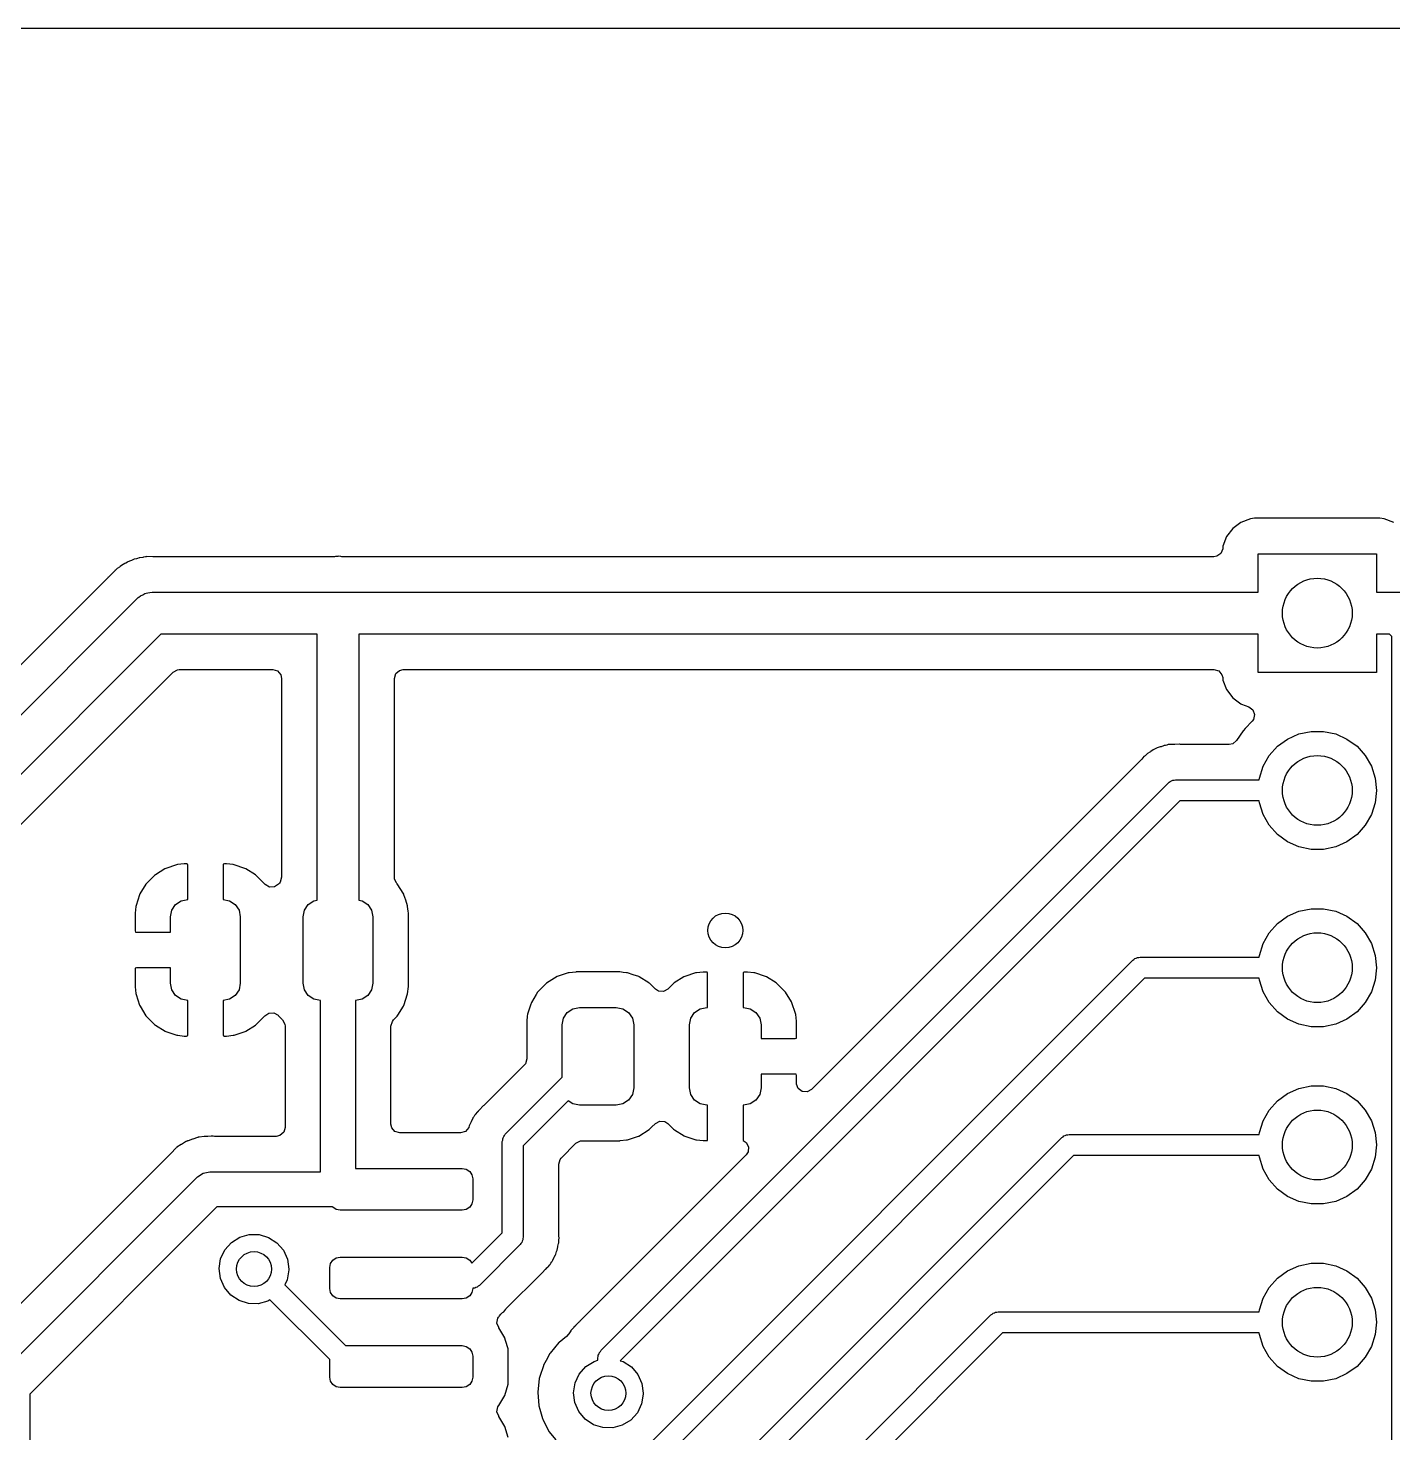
# Model space of a CAD drawing. Extents: x 126.1 to 177.1, y -128.7 to -65.
# Drawn here: x 143.92 to 163.48, y -85.12 to -64.99 of the extents above; entities that cross this region are included whole.
import ezdxf

# ---------------------------------------------------------------- set-up
doc = ezdxf.new("R2010")
doc.units = 0
doc.layers.add('BLACK', color=7, linetype='CONTINUOUS')

msp = doc.modelspace()

# ---------------------------------------------------------------- linework, layer by layer
at = {"layer": 'BLACK', "linetype": 'CONTINUOUS'}
for p, q in [((130.695, -64.9895), (151.58, -64.9895)), ((151.58, -64.9895), (172.514, -64.9895)), ((161.439, -72.0192), (161.302, -72.0704)), ((161.501, -72.0125), (161.439, -72.0192)), ((163.297, -72.0125), (161.501, -72.0125)), ((163.359, -72.0192), (163.297, -72.0125)), ((163.496, -72.0704), (163.359, -72.0192)), ((161.186, -72.1577), (161.098, -72.2743)), ((161.302, -72.0704), (161.186, -72.1577)), ((161.043, -72.4501), (161.016, -72.5156)), ((161.046, -72.4185), (161.043, -72.4501)), ((161.047, -72.4107), (161.046, -72.4185)), ((161.098, -72.2743), (161.047, -72.4107)), ((145.321, -72.655), (145.308, -72.6623)), ((145.344, -72.641), (145.321, -72.655)), ((145.349, -72.6372), (145.344, -72.641)), ((145.39, -72.623), (145.349, -72.6372)), ((145.402, -72.6182), (145.39, -72.623)), ((145.442, -72.5999), (145.402, -72.6182)), ((145.474, -72.5928), (145.442, -72.5999)), ((145.489, -72.5886), (145.474, -72.5928)), ((145.514, -72.5799), (145.489, -72.5886)), ((145.521, -72.5776), (145.514, -72.5799)), ((145.514, -72.5799), (145.514, -72.5799)), ((145.564, -72.5727), (145.521, -72.5776)), ((145.576, -72.5707), (145.564, -72.5727)), ((145.603, -72.565), (145.576, -72.5707)), ((145.612, -72.563), (145.603, -72.565)), ((145.619, -72.5615), (145.612, -72.563)), ((145.612, -72.563), (145.612, -72.563)), ((145.709, -72.5625), (145.619, -72.5615)), ((145.71, -72.5625), (145.709, -72.5625)), ((148.314, -72.5625), (145.71, -72.5625)), ((148.327, -72.5618), (148.314, -72.5625)), ((148.362, -72.5581), (148.327, -72.5618)), ((148.369, -72.5574), (148.362, -72.5581)), ((148.362, -72.5581), (148.362, -72.5581)), ((148.4, -72.5612), (148.369, -72.5574)), ((148.404, -72.5616), (148.4, -72.5612)), ((148.419, -72.5625), (148.404, -72.5616)), ((160.918, -72.5625), (148.419, -72.5625)), ((160.957, -72.5561), (160.918, -72.5625)), ((161.016, -72.5156), (160.957, -72.5561)), ((161.549, -73.071), (161.549, -72.521)), ((161.549, -72.521), (163.249, -72.521)), ((163.249, -72.521), (163.249, -73.071)), ((145.14, -72.789), (145.067, -72.8612)), ((145.166, -72.7631), (145.14, -72.789)), ((145.167, -72.762), (145.166, -72.7625)), ((145.166, -72.7625), (145.166, -72.7631)), ((145.191, -72.7383), (145.167, -72.762)), ((145.196, -72.7334), (145.191, -72.7383)), ((145.191, -72.7383), (145.191, -72.7383)), ((145.232, -72.7104), (145.196, -72.7334)), ((145.243, -72.7031), (145.232, -72.7104)), ((145.272, -72.6808), (145.243, -72.7031)), ((145.277, -72.6765), (145.272, -72.6808)), ((145.272, -72.6808), (145.272, -72.6808)), ((145.284, -72.6735), (145.277, -72.6765)), ((145.308, -72.6623), (145.284, -72.6735)), ((145.284, -72.6735), (145.284, -72.6735)), ((145.065, -72.8634), (141.002, -76.9266)), ((145.066, -72.8622), (145.065, -72.8634)), ((145.067, -72.8612), (145.066, -72.8622)), ((141.167, -77.4804), (145.489, -73.1588)), ((145.489, -73.1588), (145.497, -73.1524)), ((145.497, -73.1524), (145.5, -73.1487)), ((145.5, -73.1487), (145.506, -73.1446)), ((145.506, -73.1446), (145.534, -73.1217)), ((145.534, -73.1217), (145.565, -73.1085)), ((145.565, -73.1085), (145.593, -73.0911)), ((145.593, -73.0911), (145.615, -73.087)), ((145.615, -73.087), (145.635, -73.0783)), ((145.635, -73.0783), (145.668, -73.0771)), ((145.668, -73.0771), (145.701, -73.071)), ((145.701, -73.071), (161.549, -73.071)), ((163.249, -73.071), (164.148, -73.071)), ((145.825, -73.671), (141.375, -78.1212)), ((148.063, -73.671), (145.825, -73.671)), ((148.063, -77.4819), (148.063, -73.671)), ((161.549, -73.671), (148.663, -73.671)), ((148.663, -73.671), (148.663, -77.4819)), ((161.549, -74.221), (161.549, -73.671)), ((163.432, -73.671), (163.249, -73.671)), ((163.249, -73.671), (163.249, -74.221)), ((163.469, -73.7078), (163.432, -73.671)), ((163.469, -98.571), (163.469, -73.7078)), ((143.36, -76.8556), (145.999, -74.2164)), ((145.999, -74.2164), (146.061, -74.1824)), ((146.061, -74.1824), (146.088, -74.1795)), ((146.088, -74.1795), (147.429, -74.1795)), ((147.429, -74.1795), (147.497, -74.1995)), ((147.497, -74.1995), (147.543, -74.2531)), ((147.543, -74.2531), (147.555, -74.3055)), ((149.172, -74.3055), (149.192, -74.2374)), ((149.192, -74.2374), (149.245, -74.1909)), ((149.245, -74.1909), (149.298, -74.1795)), ((149.298, -74.1795), (160.918, -74.1795)), ((160.918, -74.1795), (160.986, -74.1995)), ((160.986, -74.1995), (161.032, -74.2531)), ((161.032, -74.2531), (161.043, -74.2919)), ((163.249, -74.221), (161.549, -74.221)), ((147.555, -74.3055), (147.555, -77.1557)), ((149.172, -77.1555), (149.172, -74.3055)), ((161.043, -74.2919), (161.047, -74.3313)), ((161.047, -74.3313), (161.098, -74.4677)), ((161.098, -74.4677), (161.186, -74.5842)), ((161.186, -74.5842), (161.302, -74.6716)), ((161.302, -74.6716), (161.311, -74.6747)), ((161.311, -74.6747), (161.311, -74.6747)), ((161.311, -74.6747), (161.419, -74.7155)), ((161.419, -74.7155), (161.476, -74.7582)), ((161.476, -74.7582), (161.501, -74.8247)), ((161.501, -74.8247), (161.486, -74.8941)), ((161.337, -75.0574), (161.241, -75.1975)), ((161.34, -75.0531), (161.337, -75.0574)), ((161.337, -75.0574), (161.337, -75.0574)), ((161.366, -75.0252), (161.34, -75.0531)), ((161.466, -74.9205), (161.366, -75.0252)), ((161.486, -74.8941), (161.466, -74.9205)), ((162.136, -75.1026), (162.31, -75.0656)), ((162.31, -75.0656), (162.488, -75.0656)), ((162.488, -75.0656), (162.662, -75.1026)), ((160.195, -75.271), (160.159, -75.2851)), ((160.202, -75.2681), (160.195, -75.271)), ((160.195, -75.271), (160.195, -75.271)), ((160.21, -75.2671), (160.202, -75.2681)), ((160.216, -75.2663), (160.21, -75.2671)), ((160.21, -75.2671), (160.21, -75.2671)), ((160.223, -75.2654), (160.216, -75.2663)), ((160.243, -75.2614), (160.223, -75.2654)), ((160.263, -75.2554), (160.243, -75.2614)), ((160.309, -75.254), (160.263, -75.2554)), ((160.321, -75.253), (160.309, -75.254)), ((160.322, -75.253), (160.321, -75.253)), ((160.326, -75.2525), (160.322, -75.253)), ((160.322, -75.253), (160.322, -75.253)), ((160.355, -75.2525), (160.326, -75.2525)), ((160.359, -75.2524), (160.355, -75.2525)), ((160.422, -75.2504), (160.359, -75.2524)), ((160.429, -75.2502), (160.422, -75.2504)), ((160.422, -75.2504), (160.422, -75.2504)), ((160.437, -75.2519), (160.429, -75.2502)), ((160.449, -75.2525), (160.437, -75.2519)), ((161.137, -75.2525), (160.449, -75.2525)), ((161.186, -75.2425), (161.137, -75.2525)), ((161.241, -75.1975), (161.186, -75.2425)), ((161.83, -75.2793), (161.974, -75.1749)), ((161.974, -75.1749), (162.136, -75.1026)), ((162.662, -75.1026), (162.824, -75.1749)), ((162.824, -75.1749), (162.968, -75.2793)), ((159.875, -75.4715), (155.149, -80.1976)), ((159.883, -75.4627), (159.875, -75.4715)), ((159.913, -75.4271), (159.883, -75.4627)), ((159.93, -75.4145), (159.913, -75.4271)), ((159.945, -75.4017), (159.93, -75.4145)), ((159.96, -75.3865), (159.945, -75.4017)), ((159.967, -75.3825), (159.96, -75.3865)), ((160, -75.363), (159.967, -75.3825)), ((159.967, -75.3825), (159.967, -75.3825)), ((160.01, -75.3565), (160, -75.363)), ((160.012, -75.3551), (160.01, -75.3565)), ((160.047, -75.3293), (160.012, -75.3551)), ((160.067, -75.3214), (160.047, -75.3293)), ((160.085, -75.3128), (160.067, -75.3214)), ((160.103, -75.3018), (160.085, -75.3128)), ((160.148, -75.2889), (160.103, -75.3018)), ((160.159, -75.2851), (160.148, -75.2889)), ((161.623, -75.5653), (161.711, -75.4114)), ((161.711, -75.4114), (161.83, -75.2793)), ((162.968, -75.2793), (163.087, -75.4114)), ((163.087, -75.4114), (163.176, -75.5653)), ((161.568, -75.7343), (161.623, -75.5653)), ((163.176, -75.5653), (163.23, -75.7343)), ((152.133, -83.9329), (160.261, -75.8049)), ((160.261, -75.8049), (160.278, -75.795)), ((160.278, -75.795), (160.292, -75.7811)), ((160.292, -75.7811), (160.311, -75.776)), ((160.311, -75.776), (160.328, -75.7661)), ((160.328, -75.7661), (160.348, -75.7661)), ((160.348, -75.7661), (160.367, -75.761)), ((160.367, -75.761), (161.565, -75.761)), ((161.565, -75.761), (161.568, -75.7343)), ((163.23, -75.7343), (163.249, -75.911)), ((160.429, -76.061), (152.409, -84.0812)), ((161.565, -76.061), (160.429, -76.061)), ((161.568, -76.0877), (161.565, -76.061)), ((163.249, -75.911), (163.23, -76.0877)), ((161.623, -76.2567), (161.568, -76.0877)), ((161.711, -76.4106), (161.623, -76.2567)), ((163.176, -76.2567), (163.087, -76.4106)), ((163.23, -76.0877), (163.176, -76.2567)), ((161.83, -76.5427), (161.711, -76.4106)), ((163.087, -76.4106), (162.968, -76.5427)), ((161.974, -76.6471), (161.83, -76.5427)), ((162.136, -76.7194), (161.974, -76.6471)), ((162.824, -76.6471), (162.662, -76.7194)), ((162.968, -76.5427), (162.824, -76.6471)), ((162.31, -76.7563), (162.136, -76.7194)), ((162.488, -76.7563), (162.31, -76.7563)), ((162.662, -76.7194), (162.488, -76.7563)), ((145.883, -77.0347), (145.745, -77.12)), ((145.896, -77.0286), (145.883, -77.0347)), ((146.05, -76.9771), (145.896, -77.0286)), ((146.064, -76.9742), (146.05, -76.9771)), ((146.159, -76.9643), (146.064, -76.9742)), ((146.166, -76.964), (146.159, -76.9643)), ((146.195, -76.964), (146.166, -76.964)), ((146.203, -76.9657), (146.195, -76.964)), ((146.205, -76.9669), (146.203, -76.9657)), ((146.209, -76.9821), (146.205, -76.9669)), ((146.209, -77.4728), (146.209, -76.9821)), ((146.719, -76.9698), (146.717, -76.9775)), ((146.717, -76.9775), (146.717, -77.4728)), ((146.72, -76.9685), (146.719, -76.9698)), ((146.735, -76.964), (146.72, -76.9685)), ((146.76, -76.964), (146.735, -76.964)), ((146.767, -76.9643), (146.76, -76.964)), ((146.861, -76.974), (146.767, -76.9643)), ((146.874, -76.9768), (146.861, -76.974)), ((147.029, -77.028), (146.874, -76.9768)), ((147.042, -77.0342), (147.029, -77.028)), ((147.18, -77.1192), (147.042, -77.0342)), ((145.61, -77.2552), (145.525, -77.3932)), ((145.619, -77.2438), (145.61, -77.2552)), ((145.734, -77.1291), (145.619, -77.2438)), ((145.745, -77.12), (145.734, -77.1291)), ((147.191, -77.1282), (147.18, -77.1192)), ((147.306, -77.2428), (147.191, -77.1282)), ((147.314, -77.2529), (147.306, -77.2428)), ((147.321, -77.2614), (147.314, -77.2529)), ((147.383, -77.297), (147.321, -77.2614)), ((147.511, -77.2532), (147.454, -77.2938)), ((147.514, -77.2487), (147.511, -77.2532)), ((147.519, -77.2435), (147.514, -77.2487)), ((147.523, -77.2378), (147.519, -77.2435)), ((147.535, -77.2238), (147.523, -77.2377)), ((147.523, -77.2377), (147.523, -77.2378)), ((147.555, -77.1557), (147.535, -77.2238)), ((149.174, -77.1824), (149.172, -77.1555)), ((149.203, -77.2354), (149.174, -77.1824)), ((149.202, -77.2367), (149.203, -77.2354)), ((149.206, -77.2425), (149.202, -77.2367)), ((149.212, -77.2476), (149.206, -77.2425)), ((149.305, -77.398), (149.212, -77.2476)), ((145.519, -77.4064), (145.468, -77.5607)), ((145.525, -77.3932), (145.519, -77.4064)), ((146.117, -77.491), (146.209, -77.4728)), ((146.717, -77.4728), (146.809, -77.491)), ((147.454, -77.2938), (147.383, -77.297)), ((148.017, -77.491), (148.063, -77.4819)), ((148.663, -77.4819), (148.709, -77.491)), ((149.307, -77.405), (149.305, -77.398)), ((149.333, -77.4833), (149.307, -77.405)), ((149.361, -77.5658), (149.333, -77.4833)), ((145.465, -77.5741), (145.455, -77.6684)), ((145.455, -77.6684), (145.455, -77.6748)), ((145.455, -77.6748), (145.455, -77.9249)), ((145.468, -77.5607), (145.465, -77.5741)), ((145.963, -77.722), (145.982, -77.6263)), ((145.982, -77.6263), (146.036, -77.5452)), ((146.036, -77.5452), (146.117, -77.491)), ((146.809, -77.491), (146.89, -77.5452)), ((146.89, -77.5452), (146.944, -77.6263)), ((146.944, -77.6263), (146.963, -77.722)), ((147.863, -77.722), (147.882, -77.6263)), ((147.882, -77.6263), (147.936, -77.5452)), ((147.936, -77.5452), (148.017, -77.491)), ((148.709, -77.491), (148.79, -77.5452)), ((148.79, -77.5452), (148.844, -77.6263)), ((148.844, -77.6263), (148.863, -77.722)), ((149.361, -77.5727), (149.361, -77.5658)), ((149.369, -77.6425), (149.361, -77.5727)), ((149.361, -77.5727), (149.361, -77.5727)), ((149.372, -77.6716), (149.369, -77.6425)), ((149.372, -78.7224), (149.372, -77.6716)), ((161.974, -77.7149), (162.136, -77.6426)), ((162.136, -77.6426), (162.31, -77.6056)), ((162.31, -77.6056), (162.488, -77.6056)), ((162.488, -77.6056), (162.662, -77.6426)), ((162.662, -77.6426), (162.824, -77.7149)), ((145.963, -77.943), (145.963, -77.722)), ((146.963, -77.722), (146.963, -78.672)), ((147.863, -78.672), (147.863, -77.722)), ((148.863, -77.722), (148.863, -78.672)), ((161.711, -77.9514), (161.83, -77.8193)), ((161.83, -77.8193), (161.974, -77.7149)), ((162.824, -77.7149), (162.968, -77.8193)), ((162.968, -77.8193), (163.087, -77.9514)), ((145.455, -77.9249), (145.46, -77.9401)), ((145.46, -77.9401), (145.461, -77.9413)), ((145.461, -77.9413), (145.469, -77.943)), ((145.469, -77.943), (145.963, -77.943)), ((161.623, -78.1053), (161.711, -77.9514)), ((163.087, -77.9514), (163.176, -78.1053)), ((161.565, -78.301), (161.568, -78.2743)), ((161.568, -78.2743), (161.623, -78.1053)), ((163.176, -78.1053), (163.23, -78.2743)), ((163.23, -78.2743), (163.249, -78.451)), ((145.457, -78.4568), (145.455, -78.4645)), ((145.455, -78.4645), (145.455, -78.7191)), ((145.458, -78.4555), (145.457, -78.4568)), ((145.473, -78.451), (145.458, -78.4555)), ((145.963, -78.451), (145.473, -78.451)), ((145.963, -78.672), (145.963, -78.451)), ((152.468, -85.6297), (159.753, -78.3449)), ((159.753, -78.3449), (159.77, -78.335)), ((159.77, -78.335), (159.784, -78.3211)), ((159.784, -78.3211), (159.803, -78.316)), ((159.803, -78.316), (159.82, -78.3061)), ((159.82, -78.3061), (159.84, -78.3061)), ((159.84, -78.3061), (159.859, -78.301)), ((159.859, -78.301), (161.565, -78.301)), ((163.249, -78.451), (163.23, -78.6277)), ((145.982, -78.7677), (145.963, -78.672)), ((146.963, -78.672), (146.944, -78.7677)), ((147.882, -78.7677), (147.863, -78.672)), ((148.863, -78.672), (148.844, -78.7677)), ((151.352, -78.6725), (151.227, -78.7977)), ((151.502, -78.5794), (151.352, -78.6725)), ((151.647, -78.5311), (151.502, -78.5794)), ((151.663, -78.5256), (151.647, -78.5311)), ((151.67, -78.5235), (151.663, -78.5256)), ((151.663, -78.5256), (151.663, -78.5256)), ((151.677, -78.5227), (151.67, -78.5235)), ((151.772, -78.5128), (151.677, -78.5227)), ((151.677, -78.5227), (151.677, -78.5227)), ((151.776, -78.5125), (151.772, -78.5128)), ((151.772, -78.5128), (151.772, -78.5128)), ((152.401, -78.5125), (151.776, -78.5125)), ((152.451, -78.5176), (152.401, -78.5125)), ((152.499, -78.5225), (152.451, -78.5176)), ((152.506, -78.5232), (152.499, -78.5225)), ((152.499, -78.5225), (152.499, -78.5225)), ((152.512, -78.5253), (152.506, -78.5232)), ((152.594, -78.5524), (152.512, -78.5253)), ((152.512, -78.5253), (152.512, -78.5253)), ((152.674, -78.5789), (152.594, -78.5524)), ((152.68, -78.5827), (152.674, -78.5789)), ((159.921, -78.601), (152.679, -85.843)), ((152.818, -78.6678), (152.68, -78.5827)), ((152.68, -78.5827), (152.68, -78.5827)), ((152.824, -78.6717), (152.818, -78.6678)), ((152.83, -78.6768), (152.824, -78.6717)), ((152.912, -78.7596), (152.83, -78.6768)), ((152.83, -78.6768), (152.83, -78.6768)), ((153.172, -78.6781), (153.091, -78.7594)), ((153.183, -78.669), (153.172, -78.6781)), ((153.321, -78.5837), (153.183, -78.669)), ((153.334, -78.5776), (153.321, -78.5837)), ((153.488, -78.5261), (153.334, -78.5776)), ((153.502, -78.5232), (153.488, -78.5261)), ((153.597, -78.5133), (153.502, -78.5232)), ((153.604, -78.513), (153.597, -78.5133)), ((153.646, -78.513), (153.604, -78.513)), ((153.654, -78.5147), (153.646, -78.513)), ((153.655, -78.5159), (153.654, -78.5147)), ((153.66, -78.5311), (153.655, -78.5159)), ((153.66, -79.021), (153.66, -78.5311)), ((154.169, -78.5188), (154.168, -78.5265)), ((154.168, -78.5265), (154.168, -79.021)), ((154.17, -78.5175), (154.169, -78.5188)), ((154.186, -78.513), (154.17, -78.5175)), ((154.223, -78.513), (154.186, -78.513)), ((154.23, -78.5133), (154.223, -78.513)), ((154.324, -78.523), (154.23, -78.5133)), ((154.337, -78.5258), (154.324, -78.523)), ((154.492, -78.577), (154.337, -78.5258)), ((154.505, -78.5832), (154.492, -78.577)), ((154.643, -78.6682), (154.505, -78.5832)), ((154.654, -78.6772), (154.643, -78.6682)), ((154.769, -78.7918), (154.654, -78.6772)), ((161.565, -78.601), (159.921, -78.601)), ((161.568, -78.6277), (161.565, -78.601)), ((161.623, -78.7967), (161.568, -78.6277)), ((163.23, -78.6277), (163.176, -78.7967)), ((145.455, -78.7191), (145.455, -78.7256)), ((145.455, -78.7256), (145.465, -78.8212)), ((145.465, -78.8212), (145.468, -78.8346)), ((145.468, -78.8346), (145.52, -78.9888)), ((146.036, -78.8488), (145.982, -78.7677)), ((146.117, -78.9029), (146.036, -78.8488)), ((146.89, -78.8488), (146.809, -78.9029)), ((146.944, -78.7677), (146.89, -78.8488)), ((147.936, -78.8488), (147.882, -78.7677)), ((148.017, -78.9029), (147.936, -78.8488)), ((148.79, -78.8488), (148.709, -78.9029)), ((148.844, -78.7677), (148.79, -78.8488)), ((149.305, -78.9947), (149.361, -78.8268)), ((149.361, -78.8268), (149.372, -78.7224)), ((151.204, -78.8346), (151.134, -78.9482)), ((151.223, -78.8039), (151.204, -78.8346)), ((151.227, -78.7977), (151.223, -78.8039)), ((151.223, -78.8039), (151.223, -78.8039)), ((152.957, -78.7885), (152.912, -78.7596)), ((153.028, -78.7935), (152.957, -78.7885)), ((153.091, -78.7594), (153.028, -78.7935)), ((154.778, -78.8032), (154.769, -78.7918)), ((154.863, -78.941), (154.778, -78.8032)), ((161.711, -78.9506), (161.623, -78.7967)), ((163.176, -78.7967), (163.087, -78.9506)), ((145.52, -78.9888), (145.526, -79.0019)), ((145.526, -79.0019), (145.611, -79.1398)), ((146.209, -78.9212), (146.117, -78.9029)), ((146.209, -79.4164), (146.209, -78.9212)), ((146.809, -78.9029), (146.717, -78.9212)), ((146.717, -78.9212), (146.717, -79.4119)), ((147.372, -79.1002), (147.443, -79.0969)), ((147.443, -79.0969), (147.504, -79.1326)), ((148.113, -78.922), (148.017, -78.9029)), ((148.113, -81.376), (148.113, -78.922)), ((148.709, -78.9029), (148.613, -78.922)), ((148.613, -78.922), (148.613, -81.326)), ((149.222, -79.1295), (149.301, -79.0009)), ((149.301, -79.0009), (149.305, -78.9947)), ((149.301, -79.0009), (149.301, -79.0009)), ((151.121, -78.9876), (151.084, -79.1002)), ((151.134, -78.9482), (151.121, -78.9876)), ((151.595, -79.1753), (151.649, -79.0942)), ((151.649, -79.0942), (151.73, -79.04)), ((151.73, -79.04), (151.826, -79.021)), ((151.826, -79.021), (152.351, -79.021)), ((152.351, -79.021), (152.447, -79.04)), ((152.447, -79.04), (152.528, -79.0942)), ((152.528, -79.0942), (152.582, -79.1753)), ((153.42, -79.1753), (153.474, -79.0942)), ((153.474, -79.0942), (153.555, -79.04)), ((153.555, -79.04), (153.651, -79.021)), ((153.651, -79.021), (153.66, -79.021)), ((154.168, -79.021), (154.176, -79.021)), ((154.176, -79.021), (154.272, -79.04)), ((154.272, -79.04), (154.353, -79.0942)), ((154.353, -79.0942), (154.407, -79.1753)), ((154.869, -78.9542), (154.863, -78.941)), ((154.921, -79.1084), (154.869, -78.9542)), ((161.83, -79.0827), (161.711, -78.9506)), ((161.974, -79.1871), (161.83, -79.0827)), ((162.968, -79.0827), (162.824, -79.1871)), ((163.087, -78.9506), (162.968, -79.0827)), ((145.611, -79.1398), (145.62, -79.1512)), ((145.62, -79.1512), (145.735, -79.2657)), ((145.735, -79.2657), (145.746, -79.2747)), ((145.746, -79.2747), (145.884, -79.3598)), ((147.043, -79.3592), (147.181, -79.2739)), ((147.181, -79.2739), (147.192, -79.2649)), ((147.192, -79.2649), (147.307, -79.1502)), ((147.307, -79.1502), (147.314, -79.1412)), ((147.314, -79.1412), (147.372, -79.1002)), ((147.504, -79.1326), (147.511, -79.1404)), ((147.511, -79.1404), (147.515, -79.1463)), ((147.515, -79.1463), (147.52, -79.1515)), ((147.52, -79.1515), (147.568, -79.1992)), ((147.568, -79.1992), (147.602, -79.2615)), ((147.602, -79.2615), (147.605, -79.2884)), ((147.605, -79.2884), (147.605, -80.7415)), ((149.122, -79.2884), (149.142, -79.2203)), ((149.122, -80.6915), (149.122, -79.2884)), ((149.142, -79.2203), (149.158, -79.1994)), ((149.158, -79.1994), (149.207, -79.1505)), ((149.207, -79.1505), (149.212, -79.1453)), ((149.212, -79.1453), (149.222, -79.1295)), ((151.076, -79.1412), (151.068, -79.2206)), ((151.068, -79.2206), (151.068, -79.7585)), ((151.078, -79.123), (151.076, -79.1412)), ((151.084, -79.1002), (151.078, -79.1161)), ((151.078, -79.1161), (151.078, -79.123)), ((151.078, -79.123), (151.078, -79.123)), ((151.576, -79.271), (151.595, -79.1753)), ((151.576, -80.0213), (151.576, -79.271)), ((152.582, -79.1753), (152.601, -79.271)), ((152.601, -79.271), (152.601, -80.171)), ((153.401, -79.271), (153.42, -79.1753)), ((153.401, -80.171), (153.401, -79.271)), ((154.407, -79.1753), (154.426, -79.271)), ((154.426, -79.271), (154.426, -79.467)), ((154.924, -79.1218), (154.921, -79.1084)), ((154.934, -79.2174), (154.924, -79.1218)), ((154.934, -79.2239), (154.934, -79.2174)), ((154.934, -79.4534), (154.934, -79.2239)), ((162.136, -79.2594), (161.974, -79.1871)), ((162.31, -79.2963), (162.136, -79.2594)), ((162.488, -79.2963), (162.31, -79.2963)), ((162.662, -79.2594), (162.488, -79.2963)), ((162.824, -79.1871), (162.662, -79.2594)), ((145.884, -79.3598), (145.897, -79.3659)), ((145.897, -79.3659), (146.052, -79.4171)), ((146.052, -79.4171), (146.065, -79.42)), ((146.065, -79.42), (146.159, -79.4297)), ((146.159, -79.4297), (146.166, -79.43)), ((146.166, -79.43), (146.191, -79.43)), ((146.191, -79.43), (146.206, -79.4255)), ((146.206, -79.4255), (146.207, -79.4241)), ((146.207, -79.4241), (146.209, -79.4164)), ((146.717, -79.4119), (146.722, -79.4271)), ((146.722, -79.4271), (146.723, -79.4283)), ((146.723, -79.4283), (146.731, -79.43)), ((146.731, -79.43), (146.76, -79.43)), ((146.76, -79.43), (146.767, -79.4296)), ((146.767, -79.4296), (146.862, -79.4197)), ((146.862, -79.4197), (146.876, -79.4168)), ((146.876, -79.4168), (147.03, -79.3654)), ((147.03, -79.3654), (147.043, -79.3592)), ((154.426, -79.467), (154.916, -79.467)), ((154.916, -79.467), (154.931, -79.4625)), ((154.931, -79.4625), (154.932, -79.4611)), ((154.932, -79.4611), (154.934, -79.4534)), ((151.031, -79.8476), (150.46, -80.4184)), ((151.048, -79.8267), (151.031, -79.8476)), ((151.068, -79.7585), (151.048, -79.8267)), ((150.761, -80.836), (151.576, -80.0213)), ((154.92, -79.975), (154.426, -79.975)), ((154.426, -79.975), (154.426, -80.171)), ((154.928, -79.9766), (154.92, -79.975)), ((154.93, -79.9779), (154.928, -79.9766)), ((154.934, -79.9931), (154.93, -79.9779)), ((154.934, -80.1085), (154.934, -79.9931)), ((152.582, -80.2666), (152.528, -80.3478)), ((152.601, -80.171), (152.582, -80.2666)), ((153.42, -80.2666), (153.401, -80.171)), ((153.474, -80.3478), (153.42, -80.2666)), ((154.407, -80.2666), (154.353, -80.3478)), ((154.426, -80.171), (154.407, -80.2666)), ((154.934, -80.1175), (154.934, -80.1085)), ((154.959, -80.184), (154.934, -80.1175)), ((155.016, -80.2266), (154.959, -80.184)), ((155.087, -80.2317), (155.016, -80.2266)), ((155.149, -80.1976), (155.087, -80.2317)), ((161.83, -80.3593), (161.974, -80.2549)), ((161.974, -80.2549), (162.136, -80.1826)), ((162.136, -80.1826), (162.31, -80.1456)), ((162.31, -80.1456), (162.488, -80.1456)), ((162.488, -80.1456), (162.662, -80.1826)), ((162.662, -80.1826), (162.824, -80.2549)), ((162.824, -80.2549), (162.968, -80.3593)), ((150.373, -80.5057), (150.37, -80.5092)), ((150.393, -80.4852), (150.373, -80.5057)), ((150.396, -80.4823), (150.393, -80.4852)), ((150.439, -80.4364), (150.396, -80.4823)), ((150.444, -80.4307), (150.439, -80.4364)), ((150.451, -80.4264), (150.444, -80.4307)), ((150.46, -80.4184), (150.451, -80.4264)), ((151.664, -80.3576), (151.017, -81.0042)), ((151.73, -80.4019), (151.664, -80.3576)), ((151.826, -80.421), (151.73, -80.4019)), ((152.351, -80.421), (151.826, -80.421)), ((152.447, -80.4019), (152.351, -80.421)), ((152.528, -80.3478), (152.447, -80.4019)), ((153.555, -80.4019), (153.474, -80.3478)), ((153.651, -80.421), (153.555, -80.4019)), ((153.66, -80.421), (153.651, -80.421)), ((153.66, -80.9154), (153.66, -80.421)), ((154.176, -80.421), (154.168, -80.421)), ((154.168, -80.421), (154.168, -80.9109)), ((154.272, -80.4019), (154.176, -80.421)), ((154.353, -80.3478), (154.272, -80.4019)), ((161.623, -80.6453), (161.711, -80.4914)), ((161.711, -80.4914), (161.83, -80.3593)), ((162.968, -80.3593), (163.087, -80.4914)), ((163.087, -80.4914), (163.176, -80.6453)), ((149.133, -80.7438), (149.122, -80.6915)), ((150.25, -80.6977), (150.245, -80.7185)), ((150.273, -80.6573), (150.25, -80.6977)), ((150.278, -80.6466), (150.273, -80.6573)), ((150.293, -80.6115), (150.278, -80.6466)), ((150.296, -80.6042), (150.293, -80.6115)), ((150.293, -80.6115), (150.293, -80.6115)), ((150.301, -80.5973), (150.296, -80.6042)), ((150.309, -80.5873), (150.301, -80.5973)), ((150.32, -80.5707), (150.309, -80.5873)), ((150.327, -80.5589), (150.32, -80.5707)), ((150.33, -80.5519), (150.327, -80.5589)), ((150.327, -80.5589), (150.327, -80.5589)), ((150.362, -80.5183), (150.33, -80.5519)), ((150.37, -80.5092), (150.362, -80.5183)), ((152.858, -80.7372), (152.912, -80.6825)), ((152.912, -80.6825), (152.974, -80.6484)), ((152.974, -80.6484), (153.045, -80.6534)), ((153.045, -80.6534), (153.09, -80.6824)), ((153.09, -80.6824), (153.173, -80.7647)), ((161.568, -80.8143), (161.623, -80.6453)), ((163.176, -80.6453), (163.23, -80.8143)), ((146.28, -80.9077), (146.276, -80.9091)), ((146.348, -80.8828), (146.28, -80.9077)), ((146.356, -80.882), (146.348, -80.8828)), ((146.361, -80.8806), (146.356, -80.882)), ((146.367, -80.8794), (146.361, -80.8806)), ((146.374, -80.8771), (146.367, -80.8794)), ((146.447, -80.8712), (146.374, -80.8771)), ((146.452, -80.8708), (146.447, -80.8712)), ((146.463, -80.8694), (146.452, -80.8708)), ((146.476, -80.8679), (146.463, -80.8694)), ((146.48, -80.8675), (146.476, -80.8679)), ((146.476, -80.8679), (146.476, -80.8679)), ((146.488, -80.8675), (146.48, -80.8675)), ((146.498, -80.8671), (146.488, -80.8675)), ((146.543, -80.8634), (146.498, -80.8671)), ((146.551, -80.8628), (146.543, -80.8634)), ((146.543, -80.8634), (146.543, -80.8634)), ((146.558, -80.8639), (146.551, -80.8628)), ((146.572, -80.866), (146.558, -80.8639)), ((146.558, -80.8639), (146.558, -80.8639)), ((146.591, -80.8675), (146.572, -80.866)), ((147.479, -80.8675), (146.591, -80.8675)), ((147.531, -80.8561), (147.479, -80.8675)), ((147.585, -80.8096), (147.531, -80.8561)), ((147.605, -80.7415), (147.585, -80.8096)), ((149.179, -80.7975), (149.133, -80.7438)), ((149.248, -80.8175), (149.179, -80.7975)), ((150.121, -80.8175), (149.248, -80.8175)), ((150.191, -80.7961), (150.121, -80.8175)), ((150.237, -80.7415), (150.191, -80.7961)), ((150.239, -80.7372), (150.237, -80.7415)), ((150.245, -80.7185), (150.239, -80.7372)), ((150.723, -80.9033), (150.732, -80.8862)), ((150.723, -80.923), (150.723, -80.9033)), ((150.732, -80.8862), (150.738, -80.8671)), ((150.738, -80.8671), (150.751, -80.8531)), ((150.751, -80.8531), (150.761, -80.836)), ((152.468, -87.1537), (158.737, -80.8849)), ((152.514, -80.9163), (152.668, -80.8648)), ((152.668, -80.8648), (152.675, -80.8625)), ((152.675, -80.8625), (152.825, -80.7695)), ((152.825, -80.7695), (152.858, -80.7372)), ((153.173, -80.7647), (153.184, -80.7737)), ((153.184, -80.7737), (153.322, -80.8588)), ((153.322, -80.8588), (153.335, -80.8649)), ((153.335, -80.8649), (153.49, -80.9161)), ((158.737, -80.8849), (158.754, -80.875)), ((158.754, -80.875), (158.768, -80.8611)), ((158.768, -80.8611), (158.787, -80.856)), ((158.787, -80.856), (158.804, -80.8461)), ((158.804, -80.8461), (158.824, -80.8461)), ((158.824, -80.8461), (158.843, -80.841)), ((158.843, -80.841), (161.565, -80.841)), ((161.565, -80.841), (161.568, -80.8143)), ((163.23, -80.8143), (163.249, -80.991)), ((145.979, -81.0988), (143.206, -83.8717)), ((145.981, -81.0964), (145.979, -81.0988)), ((146.029, -81.0454), (145.981, -81.0964)), ((146.034, -81.0401), (146.029, -81.0454)), ((146.04, -81.0361), (146.034, -81.0401)), ((146.044, -81.0334), (146.04, -81.0361)), ((146.047, -81.0308), (146.044, -81.0334)), ((146.055, -81.0234), (146.047, -81.0308)), ((146.047, -81.0308), (146.047, -81.0308)), ((146.117, -80.9855), (146.055, -81.0234)), ((146.121, -80.9832), (146.117, -80.9855)), ((146.176, -80.9472), (146.121, -80.9832)), ((146.182, -80.9431), (146.176, -80.9472)), ((146.176, -80.9472), (146.176, -80.9472)), ((146.189, -80.9406), (146.182, -80.9431)), ((146.194, -80.9379), (146.189, -80.9406)), ((146.2, -80.9354), (146.194, -80.9379)), ((146.206, -80.9316), (146.2, -80.9354)), ((146.213, -80.9294), (146.206, -80.9316)), ((146.276, -80.9091), (146.213, -80.9294)), ((146.213, -80.9294), (146.213, -80.9294)), ((150.717, -80.9421), (150.723, -80.923)), ((150.717, -82.2496), (150.717, -80.9421)), ((151.017, -81.0042), (151.017, -82.3118)), ((151.563, -81.1779), (151.774, -80.9664)), ((151.774, -80.9664), (151.837, -80.9324)), ((151.837, -80.9324), (151.863, -80.9295)), ((151.863, -80.9295), (152.401, -80.9295)), ((152.401, -80.9295), (152.405, -80.9291)), ((152.405, -80.9291), (152.5, -80.9192)), ((152.405, -80.9291), (152.405, -80.9291)), ((152.5, -80.9192), (152.507, -80.9185)), ((152.5, -80.9192), (152.5, -80.9192)), ((152.507, -80.9185), (152.514, -80.9163)), ((152.514, -80.9163), (152.514, -80.9163)), ((153.49, -80.9161), (153.503, -80.919)), ((153.503, -80.919), (153.597, -80.9287)), ((153.597, -80.9287), (153.604, -80.929)), ((153.604, -80.929), (153.641, -80.929)), ((153.641, -80.929), (153.657, -80.9245)), ((153.657, -80.9245), (153.658, -80.9231)), ((153.658, -80.9231), (153.66, -80.9154)), ((154.168, -80.9109), (154.172, -80.9261)), ((154.172, -80.9261), (154.197, -80.9481)), ((154.197, -80.9481), (154.212, -80.9562)), ((154.212, -80.9562), (154.246, -81.0186)), ((154.241, -81.0894), (154.212, -81.1344)), ((154.246, -81.0186), (154.241, -81.0894)), ((163.249, -80.991), (163.23, -81.1677)), ((151.526, -81.267), (151.546, -81.1989)), ((151.526, -82.2748), (151.526, -81.267)), ((151.546, -81.1989), (151.563, -81.1779)), ((154.212, -81.1344), (151.831, -83.5153)), ((158.905, -81.141), (152.679, -87.367)), ((161.565, -81.141), (158.905, -81.141)), ((161.568, -81.1677), (161.565, -81.141)), ((161.623, -81.3367), (161.568, -81.1677)), ((163.23, -81.1677), (163.176, -81.3367)), ((143.518, -84.2787), (146.347, -81.4492)), ((146.347, -81.4492), (146.428, -81.395)), ((146.347, -81.4492), (146.347, -81.4492)), ((146.428, -81.395), (146.524, -81.376)), ((146.524, -81.376), (146.524, -81.376)), ((146.524, -81.376), (148.113, -81.376)), ((148.613, -81.326), (150.144, -81.326)), ((150.144, -81.326), (150.201, -81.3374)), ((150.201, -81.3374), (150.25, -81.3699)), ((150.25, -81.3699), (150.283, -81.4186)), ((150.283, -81.4186), (150.294, -81.476)), ((150.294, -81.476), (150.294, -81.776)), ((161.711, -81.4906), (161.623, -81.3367)), ((161.83, -81.6227), (161.711, -81.4906)), ((163.087, -81.4906), (162.968, -81.6227)), ((163.176, -81.3367), (163.087, -81.4906)), ((161.974, -81.7271), (161.83, -81.6227)), ((162.968, -81.6227), (162.824, -81.7271)), ((146.628, -81.876), (143.945, -84.559)), ((148.284, -81.876), (146.628, -81.876)), ((148.288, -81.882), (148.284, -81.876)), ((148.337, -81.9146), (148.288, -81.882)), ((148.394, -81.926), (148.337, -81.9146)), ((150.201, -81.9146), (150.144, -81.926)), ((150.25, -81.882), (150.201, -81.9146)), ((150.283, -81.8334), (150.25, -81.882)), ((150.294, -81.776), (150.283, -81.8334)), ((162.136, -81.7994), (161.974, -81.7271)), ((162.31, -81.8363), (162.136, -81.7994)), ((162.488, -81.8363), (162.31, -81.8363)), ((162.662, -81.7994), (162.488, -81.8363)), ((162.824, -81.7271), (162.662, -81.7994)), ((150.144, -81.926), (148.394, -81.926)), ((146.835, -82.3882), (146.955, -82.3126)), ((146.955, -82.3126), (147.091, -82.2736)), ((147.091, -82.2736), (147.233, -82.2745)), ((147.233, -82.2745), (147.369, -82.3151)), ((147.369, -82.3151), (147.488, -82.3922)), ((150.281, -82.6861), (150.717, -82.2496)), ((151.017, -82.3118), (151.012, -82.3309)), ((151.526, -82.2866), (151.526, -82.2748)), ((151.531, -82.3326), (151.526, -82.2866)), ((146.681, -82.6228), (146.741, -82.4945)), ((146.741, -82.4945), (146.835, -82.3882)), ((147.488, -82.3922), (147.58, -82.4996)), ((147.58, -82.4996), (147.639, -82.6286)), ((150.973, -82.4178), (150.389, -83.002)), ((150.983, -82.4007), (150.973, -82.4178)), ((150.997, -82.3868), (150.983, -82.4007)), ((151.002, -82.3677), (150.997, -82.3868)), ((151.012, -82.3506), (151.002, -82.3677)), ((151.012, -82.3309), (151.012, -82.3506)), ((151.49, -82.5353), (151.496, -82.5166)), ((151.496, -82.5166), (151.505, -82.497)), ((151.505, -82.497), (151.512, -82.4513)), ((151.512, -82.4513), (151.514, -82.4397)), ((151.514, -82.4397), (151.524, -82.4026)), ((151.524, -82.4026), (151.526, -82.395)), ((151.526, -82.3735), (151.527, -82.3538)), ((151.526, -82.395), (151.526, -82.3735)), ((151.527, -82.3538), (151.53, -82.3405)), ((151.53, -82.3405), (151.531, -82.3326)), ((146.659, -82.7629), (146.681, -82.6228)), ((147.639, -82.6286), (147.659, -82.769)), ((148.244, -82.746), (148.255, -82.6886)), ((148.255, -82.6886), (148.288, -82.6399)), ((148.288, -82.6399), (148.337, -82.6074)), ((148.337, -82.6074), (148.394, -82.596)), ((148.394, -82.596), (150.144, -82.596)), ((150.144, -82.596), (150.201, -82.6074)), ((150.201, -82.6074), (150.25, -82.6399)), ((150.25, -82.6399), (150.281, -82.6861)), ((151.373, -82.7356), (151.399, -82.7077)), ((151.399, -82.7077), (151.404, -82.7019)), ((151.404, -82.7019), (151.408, -82.695)), ((151.408, -82.695), (151.415, -82.6831)), ((151.415, -82.6831), (151.426, -82.6666)), ((151.426, -82.6666), (151.434, -82.6559)), ((151.434, -82.6559), (151.439, -82.6496)), ((151.439, -82.6496), (151.442, -82.6424)), ((151.442, -82.6424), (151.457, -82.6072)), ((151.457, -82.6072), (151.462, -82.5966)), ((151.462, -82.5966), (151.481, -82.5631)), ((151.481, -82.5631), (151.485, -82.5561)), ((151.481, -82.5631), (151.481, -82.5631)), ((151.485, -82.5561), (151.49, -82.5353)), ((162.136, -82.7226), (162.31, -82.6856)), ((162.31, -82.6856), (162.488, -82.6856)), ((162.488, -82.6856), (162.662, -82.7226)), ((146.677, -82.9034), (146.659, -82.7629)), ((146.735, -83.0332), (146.677, -82.9034)), ((147.659, -82.7812), (147.635, -82.921)), ((147.659, -82.769), (147.659, -82.7812)), ((148.244, -83.046), (148.244, -82.746)), ((150.775, -83.3354), (151.275, -82.8354)), ((151.275, -82.8354), (151.284, -82.8274)), ((151.284, -82.8274), (151.291, -82.8232)), ((151.284, -82.8274), (151.284, -82.8274)), ((151.291, -82.8232), (151.339, -82.7715)), ((151.339, -82.7715), (151.342, -82.7687)), ((151.342, -82.7687), (151.362, -82.7481)), ((151.362, -82.7481), (151.365, -82.7446)), ((151.365, -82.7446), (151.373, -82.7356)), ((161.711, -83.0314), (161.83, -82.8993)), ((161.83, -82.8993), (161.974, -82.7949)), ((161.974, -82.7949), (162.136, -82.7226)), ((162.662, -82.7226), (162.824, -82.7949)), ((162.824, -82.7949), (162.968, -82.8993)), ((162.968, -82.8993), (163.087, -83.0314)), ((146.826, -83.1417), (146.735, -83.0332)), ((147.635, -82.921), (147.599, -82.9966)), ((147.599, -82.9966), (148.468, -83.866)), ((148.255, -83.1034), (148.244, -83.046)), ((148.288, -83.152), (148.255, -83.1034)), ((150.283, -83.1034), (150.25, -83.152)), ((150.294, -83.046), (150.283, -83.1034)), ((150.302, -83.0409), (150.294, -83.0431)), ((150.294, -83.0431), (150.294, -83.046)), ((150.322, -83.0409), (150.302, -83.0409)), ((150.339, -83.031), (150.322, -83.0409)), ((150.358, -83.0259), (150.339, -83.031)), ((150.372, -83.0119), (150.358, -83.0259)), ((150.389, -83.002), (150.372, -83.0119)), ((161.623, -83.1853), (161.711, -83.0314)), ((163.087, -83.0314), (163.176, -83.1853)), ((146.944, -83.2203), (146.826, -83.1417)), ((147.079, -83.2625), (146.944, -83.2203)), ((147.221, -83.2651), (147.079, -83.2625)), ((147.358, -83.2279), (147.221, -83.2651)), ((147.387, -83.2095), (147.358, -83.2279)), ((148.244, -84.0661), (147.387, -83.2095)), ((148.337, -83.1846), (148.288, -83.152)), ((148.394, -83.196), (148.337, -83.1846)), ((150.144, -83.196), (148.394, -83.196)), ((150.201, -83.1846), (150.144, -83.196)), ((150.25, -83.152), (150.201, -83.1846)), ((161.568, -83.3543), (161.623, -83.1853)), ((163.176, -83.1853), (163.23, -83.3543)), ((150.641, -83.5421), (150.654, -83.4725)), ((150.654, -83.4725), (150.665, -83.4567)), ((150.665, -83.4567), (150.668, -83.4528)), ((150.668, -83.4528), (150.673, -83.446)), ((150.673, -83.446), (150.676, -83.44)), ((150.673, -83.446), (150.673, -83.446)), ((150.676, -83.44), (150.695, -83.4151)), ((150.695, -83.4151), (150.705, -83.4053)), ((150.705, -83.4053), (150.72, -83.3924)), ((150.72, -83.3924), (150.731, -83.3845)), ((150.731, -83.3845), (150.738, -83.3798)), ((150.738, -83.3798), (150.767, -83.3442)), ((150.767, -83.3442), (150.775, -83.3354)), ((151.823, -83.5233), (151.816, -83.5276)), ((151.831, -83.5153), (151.823, -83.5233)), ((151.823, -83.5233), (151.823, -83.5233)), ((152.468, -88.6777), (157.721, -83.4249)), ((157.721, -83.4249), (157.738, -83.415)), ((157.738, -83.415), (157.752, -83.4011)), ((157.752, -83.4011), (157.771, -83.396)), ((157.771, -83.396), (157.788, -83.3861)), ((157.788, -83.3861), (157.808, -83.3861)), ((157.808, -83.3861), (157.827, -83.381)), ((157.827, -83.381), (161.565, -83.381)), ((161.565, -83.381), (161.568, -83.3543)), ((163.23, -83.3543), (163.249, -83.531)), ((150.666, -83.6065), (150.641, -83.5421)), ((150.668, -83.6092), (150.666, -83.6065)), ((150.753, -83.7524), (150.668, -83.6092)), ((151.667, -83.7036), (151.64, -83.7349)), ((151.668, -83.7011), (151.667, -83.7036)), ((151.673, -83.6942), (151.668, -83.7011)), ((151.681, -83.6842), (151.673, -83.6942)), ((151.692, -83.6676), (151.681, -83.6842)), ((151.698, -83.6558), (151.692, -83.6676)), ((151.702, -83.6488), (151.698, -83.6558)), ((151.698, -83.6558), (151.698, -83.6558)), ((151.734, -83.6152), (151.702, -83.6488)), ((151.741, -83.6061), (151.734, -83.6152)), ((151.744, -83.6026), (151.741, -83.6061)), ((151.765, -83.5821), (151.744, -83.6026)), ((151.767, -83.5792), (151.765, -83.5821)), ((151.811, -83.5333), (151.767, -83.5792)), ((151.816, -83.5276), (151.811, -83.5333)), ((151.811, -83.5333), (151.811, -83.5333)), ((157.889, -83.681), (152.679, -88.891)), ((161.565, -83.681), (157.889, -83.681)), ((161.568, -83.7077), (161.565, -83.681)), ((161.623, -83.8767), (161.568, -83.7077)), ((163.23, -83.7077), (163.176, -83.8767)), ((163.249, -83.531), (163.23, -83.7077)), ((148.468, -83.866), (150.144, -83.866)), ((150.144, -83.866), (150.201, -83.8774)), ((150.201, -83.8774), (150.25, -83.9099)), ((150.25, -83.9099), (150.283, -83.9586)), ((150.755, -83.76), (150.753, -83.7524)), ((150.765, -83.7941), (150.755, -83.76)), ((150.755, -83.76), (150.755, -83.76)), ((150.8, -83.9121), (150.765, -83.7941)), ((150.803, -83.9495), (150.8, -83.9121)), ((151.53, -83.8229), (151.403, -83.9745)), ((151.535, -83.8191), (151.53, -83.8229)), ((151.64, -83.7349), (151.535, -83.8191)), ((151.535, -83.8191), (151.535, -83.8191)), ((161.711, -84.0306), (161.623, -83.8767)), ((163.176, -83.8767), (163.087, -84.0306)), ((148.244, -84.316), (148.244, -84.0661)), ((150.283, -83.9586), (150.294, -84.016)), ((150.294, -84.016), (150.294, -84.316)), ((150.803, -84.3825), (150.803, -83.9495)), ((151.346, -84.0776), (151.308, -84.1478)), ((151.4, -83.9799), (151.346, -84.0776)), ((151.403, -83.9745), (151.4, -83.9799)), ((151.4, -83.9799), (151.4, -83.9799)), ((151.915, -84.1662), (152.035, -84.0906)), ((152.035, -84.0906), (152.089, -84.0751)), ((152.089, -84.039), (152.094, -84.0199)), ((152.089, -84.0751), (152.089, -84.039)), ((152.094, -84.0002), (152.104, -83.9831)), ((152.094, -84.0199), (152.094, -84.0002)), ((152.104, -83.9831), (152.109, -83.964)), ((152.109, -83.964), (152.123, -83.95)), ((152.123, -83.95), (152.133, -83.9329)), ((152.409, -84.0812), (152.449, -84.0931)), ((152.449, -84.0931), (152.568, -84.1702)), ((161.83, -84.1627), (161.711, -84.0306)), ((163.087, -84.0306), (162.968, -84.1627)), ((148.255, -84.3734), (148.244, -84.316)), ((150.294, -84.316), (150.283, -84.3734)), ((151.257, -84.306), (151.248, -84.3363)), ((151.306, -84.1536), (151.257, -84.306)), ((151.308, -84.1478), (151.306, -84.1536)), ((151.306, -84.1536), (151.306, -84.1536)), ((151.761, -84.4008), (151.821, -84.2725)), ((151.821, -84.2725), (151.915, -84.1662)), ((152.568, -84.1702), (152.66, -84.2776)), ((152.66, -84.2776), (152.719, -84.4066)), ((161.974, -84.2671), (161.83, -84.1627)), ((162.136, -84.3394), (161.974, -84.2671)), ((162.824, -84.2671), (162.662, -84.3394)), ((162.968, -84.1627), (162.824, -84.2671)), ((148.288, -84.422), (148.255, -84.3734)), ((148.337, -84.4546), (148.288, -84.422)), ((148.394, -84.466), (148.337, -84.4546)), ((150.144, -84.466), (148.394, -84.466)), ((150.201, -84.4546), (150.144, -84.466)), ((150.25, -84.422), (150.201, -84.4546)), ((150.283, -84.3734), (150.25, -84.422)), ((150.753, -84.5796), (150.8, -84.4198)), ((150.8, -84.4198), (150.802, -84.3876)), ((150.802, -84.3849), (150.803, -84.3825)), ((150.802, -84.3876), (150.802, -84.3849)), ((150.802, -84.3849), (150.802, -84.3849)), ((151.248, -84.3363), (151.226, -84.5328)), ((151.739, -84.5409), (151.761, -84.4008)), ((152.719, -84.4066), (152.739, -84.547)), ((162.31, -84.3763), (162.136, -84.3394)), ((162.488, -84.3763), (162.31, -84.3763)), ((162.662, -84.3394), (162.488, -84.3763)), ((143.945, -84.559), (143.945, -98.8249)), ((150.654, -84.7425), (150.665, -84.7267)), ((150.665, -84.7267), (150.668, -84.7228)), ((150.668, -84.7228), (150.753, -84.5796)), ((151.226, -84.5328), (151.226, -84.539)), ((151.226, -84.539), (151.242, -84.7238)), ((151.242, -84.7238), (151.242, -84.7299)), ((151.242, -84.7299), (151.255, -84.7742)), ((151.757, -84.6814), (151.739, -84.5409)), ((151.815, -84.8112), (151.757, -84.6814)), ((152.715, -84.699), (152.654, -84.8266)), ((152.739, -84.5592), (152.715, -84.699)), ((152.739, -84.547), (152.739, -84.5592)), ((150.641, -84.8121), (150.654, -84.7425)), ((150.666, -84.8765), (150.641, -84.8121)), ((150.668, -84.8792), (150.666, -84.8765)), ((150.753, -85.0224), (150.668, -84.8792)), ((151.255, -84.7742), (151.294, -84.9115)), ((151.294, -84.9115), (151.297, -84.92)), ((151.297, -84.92), (151.387, -85.0959)), ((151.906, -84.9197), (151.815, -84.8112)), ((152.024, -84.9983), (151.906, -84.9197)), ((152.558, -84.9317), (152.438, -85.0059)), ((152.654, -84.8266), (152.558, -84.9317)), ((150.8, -85.1821), (150.753, -85.0224)), ((151.387, -85.0959), (151.483, -85.217)), ((152.159, -85.0405), (152.024, -84.9983)), ((152.301, -85.0431), (152.159, -85.0405)), ((152.438, -85.0059), (152.301, -85.0431))]:
    msp.add_line(p, q, dxfattribs=at)
at = {"layer": 'BLACK'}
for centre, radius in [((162.399, -73.371), 0.5), ((162.399, -75.911), 0.5), ((153.915, -77.9176), 0.25), ((162.399, -78.451), 0.5), ((162.399, -80.991), 0.5), ((147.159, -82.769), 0.25), ((162.399, -83.531), 0.5), ((152.239, -84.547), 0.25)]:
    msp.add_circle(centre, radius, dxfattribs=at)

doc.saveas('drawing.dxf')
